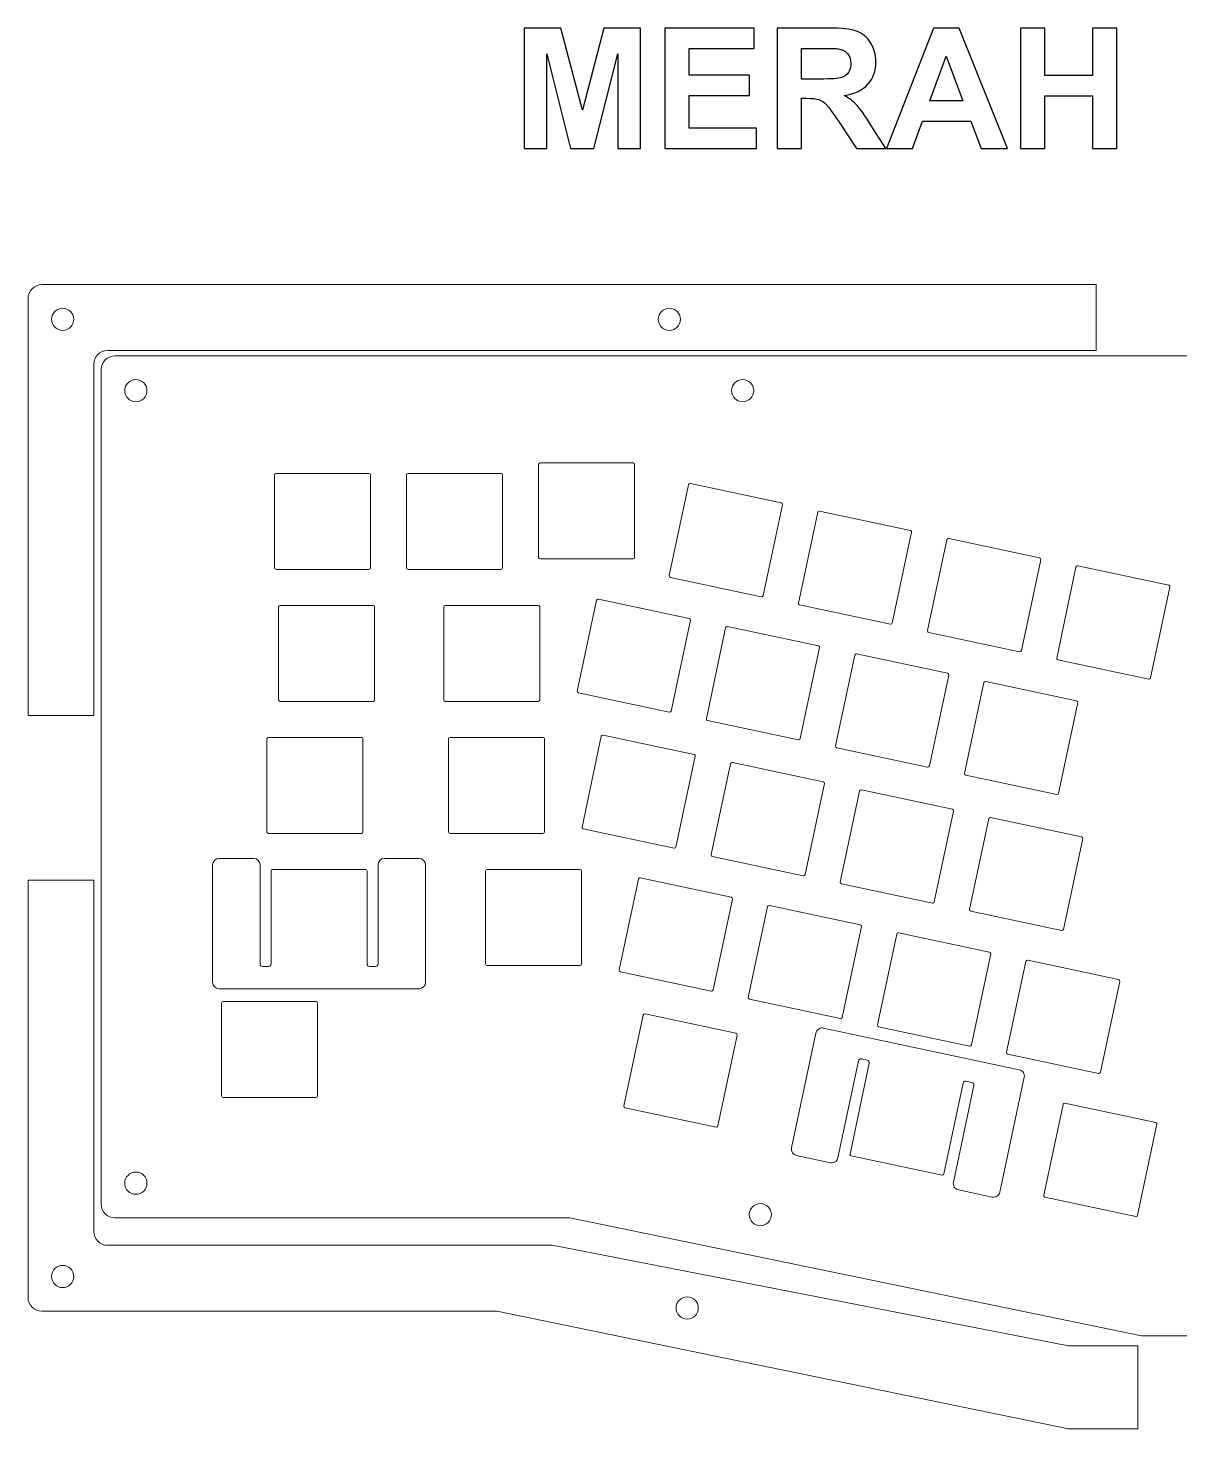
# Model space of a CAD drawing. Header units: centimetres. Extents: x -93 to 10, y -23 to 17.
# Drawn here: x -92.95 to -76.33, y -3.35 to 16.87 of the extents above; entities that cross this region are included whole.
import ezdxf

# ---------------------------------------------------------------- set-up
doc = ezdxf.new("R2010")
doc.units = ezdxf.units.CM
doc.header["$MEASUREMENT"] = 0
doc.layers.add('CASE_LAYER', color=7, linetype='Continuous')

msp = doc.modelspace()

# ---------------------------------------------------------------- linework, layer by layer
at = {"layer": 'CASE_LAYER', "color": 250}
for points, knots in [([(-85.78979, 15.12643), (-85.78979, 15.12643), (-85.78979, 16.86654), (-85.78979, 16.86654), (-85.78979, 16.86654), (-85.262, 16.86654), (-85.262, 16.86654), (-85.262, 16.86654), (-84.95011, 15.67973), (-84.95011, 15.67973), (-84.95011, 15.67973), (-84.64187, 16.86654), (-84.64187, 16.86654), (-84.64187, 16.86654), (-84.11287, 16.86654), (-84.11287, 16.86654), (-84.11287, 16.86654), (-84.11287, 15.12643), (-84.11287, 15.12643), (-84.11287, 15.12643), (-84.43853, 15.12643), (-84.43853, 15.12643), (-84.43853, 15.12643), (-84.43974, 16.49632), (-84.43974, 16.49632), (-84.43974, 16.49632), (-84.78282, 15.12643), (-84.78282, 15.12643), (-84.78282, 15.12643), (-85.12145, 15.12643), (-85.12145, 15.12643), (-85.12145, 15.12643), (-85.46291, 16.49632), (-85.46291, 16.49632), (-85.46291, 16.49632), (-85.46412, 15.12643), (-85.46412, 15.12643), (-85.46412, 15.12643), (-85.78979, 15.12643), (-85.78979, 15.12643)], [0, 0, 0, 0, 0.07692308, 0.07692308, 0.07692308, 0.15384615, 0.15384615, 0.15384615, 0.23076923, 0.23076923, 0.23076923, 0.30769231, 0.30769231, 0.30769231, 0.38461538, 0.38461538, 0.38461538, 0.46153846, 0.46153846, 0.46153846, 0.53846154, 0.53846154, 0.53846154, 0.61538462, 0.61538462, 0.61538462, 0.69230769, 0.69230769, 0.69230769, 0.76923077, 0.76923077, 0.76923077, 0.84615385, 0.84615385, 0.84615385, 0.92307692, 0.92307692, 0.92307692, 1, 1, 1, 1]), ([(-83.76047, 15.12643), (-83.76047, 15.12643), (-83.76047, 16.86654), (-83.76047, 16.86654), (-83.76047, 16.86654), (-82.4724, 16.86654), (-82.4724, 16.86654), (-82.4724, 16.86654), (-82.4724, 16.57247), (-82.4724, 16.57247), (-82.4724, 16.57247), (-83.40807, 16.57247), (-83.40807, 16.57247), (-83.40807, 16.57247), (-83.40807, 16.18605), (-83.40807, 16.18605), (-83.40807, 16.18605), (-82.53802, 16.18605), (-82.53802, 16.18605), (-82.53802, 16.18605), (-82.53802, 15.89198), (-82.53802, 15.89198), (-82.53802, 15.89198), (-83.40807, 15.89198), (-83.40807, 15.89198), (-83.40807, 15.89198), (-83.40807, 15.4205), (-83.40807, 15.4205), (-83.40807, 15.4205), (-82.43837, 15.4205), (-82.43837, 15.4205), (-82.43837, 15.4205), (-82.43837, 15.12643), (-82.43837, 15.12643), (-82.43837, 15.12643), (-83.76047, 15.12643), (-83.76047, 15.12643)], [0, 0, 0, 0, 0.08333333, 0.08333333, 0.08333333, 0.16666667, 0.16666667, 0.16666667, 0.25, 0.25, 0.25, 0.33333333, 0.33333333, 0.33333333, 0.41666667, 0.41666667, 0.41666667, 0.5, 0.5, 0.5, 0.58333333, 0.58333333, 0.58333333, 0.66666667, 0.66666667, 0.66666667, 0.75, 0.75, 0.75, 0.83333333, 0.83333333, 0.83333333, 0.91666667, 0.91666667, 0.91666667, 1, 1, 1, 1]), ([(-82.13945, 15.12643), (-82.13945, 15.12643), (-82.13945, 16.86654), (-82.13945, 16.86654), (-82.13945, 16.86654), (-81.39941, 16.86654), (-81.39941, 16.86654), (-81.21349, 16.86654), (-81.07821, 16.85074), (-80.99396, 16.81955), (-80.9093, 16.78836), (-80.84206, 16.73287), (-80.79143, 16.65308), (-80.7408, 16.57288), (-80.71528, 16.48174), (-80.71528, 16.37885), (-80.71528, 16.24802), (-80.75335, 16.14028), (-80.82991, 16.05522), (-80.90646, 15.97016), (-81.02069, 15.91669), (-81.17299, 15.89441), (-81.09724, 15.85026), (-81.03487, 15.80165), (-80.98585, 15.74859), (-80.93644, 15.69553), (-80.87001, 15.60115), (-80.78657, 15.46586), (-80.78657, 15.46586), (-80.57432, 15.12643), (-80.57432, 15.12643), (-80.57432, 15.12643), (-80.99436, 15.12643), (-80.99436, 15.12643), (-80.99436, 15.12643), (-81.2463, 15.50637), (-81.2463, 15.50637), (-81.33663, 15.64125), (-81.3986, 15.72631), (-81.43222, 15.76155), (-81.46544, 15.79639), (-81.50068, 15.82069), (-81.53794, 15.83365), (-81.57561, 15.84661), (-81.63475, 15.8531), (-81.71576, 15.8531), (-81.71576, 15.8531), (-81.78705, 15.8531), (-81.78705, 15.8531), (-81.78705, 15.8531), (-81.78705, 15.12643), (-81.78705, 15.12643), (-81.78705, 15.12643), (-82.13945, 15.12643), (-82.13945, 15.12643)], [0, 0, 0, 0, 0.05555556, 0.05555556, 0.05555556, 0.11111111, 0.11111111, 0.11111111, 0.16666667, 0.16666667, 0.16666667, 0.22222222, 0.22222222, 0.22222222, 0.27777778, 0.27777778, 0.27777778, 0.33333333, 0.33333333, 0.33333333, 0.38888889, 0.38888889, 0.38888889, 0.44444444, 0.44444444, 0.44444444, 0.5, 0.5, 0.5, 0.55555556, 0.55555556, 0.55555556, 0.61111111, 0.61111111, 0.61111111, 0.66666667, 0.66666667, 0.66666667, 0.72222222, 0.72222222, 0.72222222, 0.77777778, 0.77777778, 0.77777778, 0.83333333, 0.83333333, 0.83333333, 0.88888889, 0.88888889, 0.88888889, 0.94444444, 0.94444444, 0.94444444, 1, 1, 1, 1]), ([(-78.81679, 15.12643), (-78.81679, 15.12643), (-79.19633, 15.12643), (-79.19633, 15.12643), (-79.19633, 15.12643), (-79.3466, 15.52257), (-79.3466, 15.52257), (-79.3466, 15.52257), (-80.04451, 15.52257), (-80.04451, 15.52257), (-80.04451, 15.52257), (-80.18911, 15.12643), (-80.18911, 15.12643), (-80.18911, 15.12643), (-80.56176, 15.12643), (-80.56176, 15.12643), (-80.56176, 15.12643), (-79.88613, 16.86654), (-79.88613, 16.86654), (-79.88613, 16.86654), (-79.51389, 16.86654), (-79.51389, 16.86654), (-79.51389, 16.86654), (-78.81679, 15.12643), (-78.81679, 15.12643)], [0, 0, 0, 0, 0.125, 0.125, 0.125, 0.25, 0.25, 0.25, 0.375, 0.375, 0.375, 0.5, 0.5, 0.5, 0.625, 0.625, 0.625, 0.75, 0.75, 0.75, 0.875, 0.875, 0.875, 1, 1, 1, 1]), ([(-78.62925, 15.12643), (-78.62925, 15.12643), (-78.62925, 16.86654), (-78.62925, 16.86654), (-78.62925, 16.86654), (-78.27685, 16.86654), (-78.27685, 16.86654), (-78.27685, 16.86654), (-78.27685, 16.18119), (-78.27685, 16.18119), (-78.27685, 16.18119), (-77.5915, 16.18119), (-77.5915, 16.18119), (-77.5915, 16.18119), (-77.5915, 16.86654), (-77.5915, 16.86654), (-77.5915, 16.86654), (-77.2391, 16.86654), (-77.2391, 16.86654), (-77.2391, 16.86654), (-77.2391, 15.12643), (-77.2391, 15.12643), (-77.2391, 15.12643), (-77.5915, 15.12643), (-77.5915, 15.12643), (-77.5915, 15.12643), (-77.5915, 15.88712), (-77.5915, 15.88712), (-77.5915, 15.88712), (-78.27685, 15.88712), (-78.27685, 15.88712), (-78.27685, 15.88712), (-78.27685, 15.12643), (-78.27685, 15.12643), (-78.27685, 15.12643), (-78.62925, 15.12643), (-78.62925, 15.12643)], [0, 0, 0, 0, 0.08333333, 0.08333333, 0.08333333, 0.16666667, 0.16666667, 0.16666667, 0.25, 0.25, 0.25, 0.33333333, 0.33333333, 0.33333333, 0.41666667, 0.41666667, 0.41666667, 0.5, 0.5, 0.5, 0.58333333, 0.58333333, 0.58333333, 0.66666667, 0.66666667, 0.66666667, 0.75, 0.75, 0.75, 0.83333333, 0.83333333, 0.83333333, 0.91666667, 0.91666667, 0.91666667, 1, 1, 1, 1]), ([(-81.78705, 16.13015), (-81.78705, 16.13015), (-81.52701, 16.13015), (-81.52701, 16.13015), (-81.3585, 16.13015), (-81.25359, 16.13744), (-81.21147, 16.15162), (-81.16975, 16.1658), (-81.13653, 16.19051), (-81.11304, 16.22534), (-81.08914, 16.26017), (-81.0774, 16.30392), (-81.0774, 16.35617), (-81.0774, 16.4149), (-81.09319, 16.46189), (-81.12438, 16.49835), (-81.15557, 16.5344), (-81.19972, 16.55708), (-81.25643, 16.56639), (-81.28519, 16.57045), (-81.37066, 16.57247), (-81.51283, 16.57247), (-81.51283, 16.57247), (-81.78705, 16.57247), (-81.78705, 16.57247), (-81.78705, 16.57247), (-81.78705, 16.13015), (-81.78705, 16.13015)], [0, 0, 0, 0, 0.11111111, 0.11111111, 0.11111111, 0.22222222, 0.22222222, 0.22222222, 0.33333333, 0.33333333, 0.33333333, 0.44444444, 0.44444444, 0.44444444, 0.55555556, 0.55555556, 0.55555556, 0.66666667, 0.66666667, 0.66666667, 0.77777778, 0.77777778, 0.77777778, 0.88888889, 0.88888889, 0.88888889, 1, 1, 1, 1]), ([(-79.46083, 15.81664), (-79.46083, 15.81664), (-79.70264, 16.46068), (-79.70264, 16.46068), (-79.70264, 16.46068), (-79.93757, 15.81664), (-79.93757, 15.81664), (-79.93757, 15.81664), (-79.46083, 15.81664), (-79.46083, 15.81664)], [0, 0, 0, 0, 0.33333333, 0.33333333, 0.33333333, 0.66666667, 0.66666667, 0.66666667, 1, 1, 1, 1])]:
    msp.add_open_spline(points, degree=3, knots=knots, dxfattribs=at)
at = {"layer": 'CASE_LAYER', "lineweight": 9}
for points, knots in [([(-77.53841, 12.21403), (-77.53841, 12.21403), (-91.79844, 12.21403), (-91.79844, 12.21403), (-91.9089, 12.21403), (-91.99839, 12.12449), (-91.99839, 12.01403), (-91.99839, 12.01403), (-91.99839, 6.94624), (-91.99839, 6.94624), (-91.99839, 6.94624), (-92.94814, 6.94624), (-92.94814, 6.94624), (-92.94814, 6.94624), (-92.94814, 12.96403), (-92.94814, 12.96403), (-92.94814, 13.07449), (-92.8586, 13.16403), (-92.74814, 13.16403), (-92.74814, 13.16403), (-77.53841, 13.16403), (-77.53841, 13.16403), (-77.53841, 13.16403), (-77.53841, 12.21403), (-77.53841, 12.21403)], [0, 0, 0, 0, 0.125, 0.125, 0.125, 0.25, 0.25, 0.25, 0.375, 0.375, 0.375, 0.5, 0.5, 0.5, 0.625, 0.625, 0.625, 0.75, 0.75, 0.75, 0.875, 0.875, 0.875, 1, 1, 1, 1]), ([(-92.44814, 12.50403), (-92.44814, 12.50403), (-92.44814, 12.50403), (-92.44814, 12.50403), (-92.53614, 12.50403), (-92.60814, 12.57603), (-92.60814, 12.66403), (-92.60814, 12.66403), (-92.60814, 12.66403), (-92.60814, 12.66403), (-92.60814, 12.75203), (-92.53614, 12.82403), (-92.44814, 12.82403), (-92.44814, 12.82403), (-92.44814, 12.82403), (-92.44814, 12.82403), (-92.36014, 12.82403), (-92.28814, 12.75203), (-92.28814, 12.66403), (-92.28814, 12.66403), (-92.28814, 12.66403), (-92.28814, 12.66403), (-92.28814, 12.57603), (-92.36014, 12.50403), (-92.44814, 12.50403)], [0, 0, 0, 0, 0.125, 0.125, 0.125, 0.25, 0.25, 0.25, 0.375, 0.375, 0.375, 0.5, 0.5, 0.5, 0.625, 0.625, 0.625, 0.75, 0.75, 0.75, 0.875, 0.875, 0.875, 1, 1, 1, 1]), ([(-83.69464, 12.50403), (-83.69464, 12.50403), (-83.69464, 12.50403), (-83.69464, 12.50403), (-83.78264, 12.50403), (-83.85464, 12.57603), (-83.85464, 12.66403), (-83.85464, 12.66403), (-83.85464, 12.66403), (-83.85464, 12.66403), (-83.85464, 12.75203), (-83.78264, 12.82403), (-83.69464, 12.82403), (-83.69464, 12.82403), (-83.69464, 12.82403), (-83.69464, 12.82403), (-83.60664, 12.82403), (-83.53464, 12.75203), (-83.53464, 12.66403), (-83.53464, 12.66403), (-83.53464, 12.66403), (-83.53464, 12.66403), (-83.53464, 12.57603), (-83.60664, 12.50403), (-83.69464, 12.50403)], [0, 0, 0, 0, 0.125, 0.125, 0.125, 0.25, 0.25, 0.25, 0.375, 0.375, 0.375, 0.5, 0.5, 0.5, 0.625, 0.625, 0.625, 0.75, 0.75, 0.75, 0.875, 0.875, 0.875, 1, 1, 1, 1]), ([(-56.18382, -0.30028), (-56.18382, -0.30028), (-66.63666, -0.30028), (-66.63666, -0.30028), (-66.63666, -0.30028), (-74.88282, -2.00048), (-74.88282, -2.00048), (-74.88282, -2.00048), (-76.88282, -2.00048), (-76.88282, -2.00048), (-76.88282, -2.00048), (-85.12899, -0.30028), (-85.12899, -0.30028), (-85.12899, -0.30028), (-91.69256, -0.30028), (-91.69256, -0.30028), (-91.80302, -0.30028), (-91.89256, -0.21074), (-91.89256, -0.10028), (-91.89256, -0.10028), (-91.89256, 11.93547), (-91.89256, 11.93547), (-91.89256, 12.04593), (-91.80302, 12.13547), (-91.69256, 12.13547), (-91.69256, 12.13547), (-56.18382, 12.13547), (-56.18382, 12.13547), (-56.07336, 12.13547), (-55.98382, 12.04593), (-55.98382, 11.93547), (-55.98382, 11.93547), (-55.98382, -0.10028), (-55.98382, -0.10028), (-55.98382, -0.21074), (-56.07336, -0.30028), (-56.18382, -0.30028)], [0, 0, 0, 0, 0.08333333, 0.08333333, 0.08333333, 0.16666667, 0.16666667, 0.16666667, 0.25, 0.25, 0.25, 0.33333333, 0.33333333, 0.33333333, 0.41666667, 0.41666667, 0.41666667, 0.5, 0.5, 0.5, 0.58333333, 0.58333333, 0.58333333, 0.66666667, 0.66666667, 0.66666667, 0.75, 0.75, 0.75, 0.83333333, 0.83333333, 0.83333333, 0.91666667, 0.91666667, 0.91666667, 1, 1, 1, 1]), ([(-91.39256, 11.47547), (-91.39256, 11.47547), (-91.39256, 11.47547), (-91.39256, 11.47547), (-91.48056, 11.47547), (-91.55256, 11.54747), (-91.55256, 11.63547), (-91.55256, 11.63547), (-91.55256, 11.63547), (-91.55256, 11.63547), (-91.55256, 11.72347), (-91.48056, 11.79547), (-91.39256, 11.79547), (-91.39256, 11.79547), (-91.39256, 11.79547), (-91.39256, 11.79547), (-91.30456, 11.79547), (-91.23256, 11.72347), (-91.23256, 11.63547), (-91.23256, 11.63547), (-91.23256, 11.63547), (-91.23256, 11.63547), (-91.23256, 11.54747), (-91.30456, 11.47547), (-91.39256, 11.47547)], [0, 0, 0, 0, 0.125, 0.125, 0.125, 0.25, 0.25, 0.25, 0.375, 0.375, 0.375, 0.5, 0.5, 0.5, 0.625, 0.625, 0.625, 0.75, 0.75, 0.75, 0.875, 0.875, 0.875, 1, 1, 1, 1]), ([(-82.63906, 11.47547), (-82.63906, 11.47547), (-82.63906, 11.47547), (-82.63906, 11.47547), (-82.72706, 11.47547), (-82.79906, 11.54747), (-82.79906, 11.63547), (-82.79906, 11.63547), (-82.79906, 11.63547), (-82.79906, 11.63547), (-82.79906, 11.72347), (-82.72706, 11.79547), (-82.63906, 11.79547), (-82.63906, 11.79547), (-82.63906, 11.79547), (-82.63906, 11.79547), (-82.55106, 11.79547), (-82.47906, 11.72347), (-82.47906, 11.63547), (-82.47906, 11.63547), (-82.47906, 11.63547), (-82.47906, 11.63547), (-82.47906, 11.54747), (-82.55106, 11.47547), (-82.63906, 11.47547)], [0, 0, 0, 0, 0.125, 0.125, 0.125, 0.25, 0.25, 0.25, 0.375, 0.375, 0.375, 0.5, 0.5, 0.5, 0.625, 0.625, 0.625, 0.75, 0.75, 0.75, 0.875, 0.875, 0.875, 1, 1, 1, 1]), ([(-85.5598, 9.206), (-85.5722, 9.206), (-85.58232, 9.21611), (-85.58232, 9.22851), (-85.58232, 9.22851), (-85.58232, 10.56851), (-85.58232, 10.56851), (-85.58232, 10.58092), (-85.5722, 10.59101), (-85.5598, 10.59101), (-85.5598, 10.59101), (-84.21981, 10.59101), (-84.21981, 10.59101), (-84.20741, 10.59101), (-84.1973, 10.58092), (-84.1973, 10.56851), (-84.1973, 10.56851), (-84.1973, 9.22851), (-84.1973, 9.22851), (-84.1973, 9.21611), (-84.20741, 9.206), (-84.21981, 9.206), (-84.21981, 9.206), (-85.5598, 9.206), (-85.5598, 9.206)], [0, 0, 0, 0, 0.125, 0.125, 0.125, 0.25, 0.25, 0.25, 0.375, 0.375, 0.375, 0.5, 0.5, 0.5, 0.625, 0.625, 0.625, 0.75, 0.75, 0.75, 0.875, 0.875, 0.875, 1, 1, 1, 1]), ([(-89.3698, 9.05596), (-89.3822, 9.05596), (-89.39232, 9.06607), (-89.39232, 9.07848), (-89.39232, 9.07848), (-89.39232, 10.41846), (-89.39232, 10.41846), (-89.39232, 10.43087), (-89.3822, 10.44098), (-89.3698, 10.44098), (-89.3698, 10.44098), (-88.02981, 10.44098), (-88.02981, 10.44098), (-88.01741, 10.44098), (-88.0073, 10.43087), (-88.0073, 10.41846), (-88.0073, 10.41846), (-88.0073, 9.07848), (-88.0073, 9.07848), (-88.0073, 9.06607), (-88.01741, 9.05596), (-88.02981, 9.05596), (-88.02981, 9.05596), (-89.3698, 9.05596), (-89.3698, 9.05596)], [0, 0, 0, 0, 0.125, 0.125, 0.125, 0.25, 0.25, 0.25, 0.375, 0.375, 0.375, 0.5, 0.5, 0.5, 0.625, 0.625, 0.625, 0.75, 0.75, 0.75, 0.875, 0.875, 0.875, 1, 1, 1, 1]), ([(-87.4648, 9.05596), (-87.4772, 9.05596), (-87.48732, 9.06607), (-87.48732, 9.07848), (-87.48732, 9.07848), (-87.48732, 10.41846), (-87.48732, 10.41846), (-87.48732, 10.43087), (-87.4772, 10.44098), (-87.4648, 10.44098), (-87.4648, 10.44098), (-86.12481, 10.44098), (-86.12481, 10.44098), (-86.11241, 10.44098), (-86.1023, 10.43087), (-86.1023, 10.41846), (-86.1023, 10.41846), (-86.1023, 9.07848), (-86.1023, 9.07848), (-86.1023, 9.06607), (-86.11241, 9.05596), (-86.12481, 9.05596), (-86.12481, 9.05596), (-87.4648, 9.05596), (-87.4648, 9.05596)], [0, 0, 0, 0, 0.125, 0.125, 0.125, 0.25, 0.25, 0.25, 0.375, 0.375, 0.375, 0.5, 0.5, 0.5, 0.625, 0.625, 0.625, 0.75, 0.75, 0.75, 0.875, 0.875, 0.875, 1, 1, 1, 1]), ([(-82.36472, 8.65926), (-82.36628, 8.65926), (-82.36787, 8.65943), (-82.36942, 8.65976), (-82.36942, 8.65976), (-83.68014, 8.93835), (-83.68014, 8.93835), (-83.69228, 8.94093), (-83.70005, 8.9529), (-83.69747, 8.96503), (-83.69747, 8.96503), (-83.41888, 10.27575), (-83.41888, 10.27575), (-83.41669, 10.28609), (-83.40744, 10.29358), (-83.3969, 10.29358), (-83.39533, 10.29358), (-83.39375, 10.29341), (-83.3922, 10.29308), (-83.3922, 10.29308), (-82.08148, 10.01449), (-82.08148, 10.01449), (-82.06933, 10.01191), (-82.06157, 9.99994), (-82.06415, 9.98781), (-82.06415, 9.98781), (-82.34275, 8.67709), (-82.34275, 8.67709), (-82.34494, 8.66675), (-82.35419, 8.65926), (-82.36472, 8.65926)], [0, 0, 0, 0, 0.1, 0.1, 0.1, 0.2, 0.2, 0.2, 0.3, 0.3, 0.3, 0.4, 0.4, 0.4, 0.5, 0.5, 0.5, 0.6, 0.6, 0.6, 0.7, 0.7, 0.7, 0.8, 0.8, 0.8, 0.9, 0.9, 0.9, 1, 1, 1, 1]), ([(-80.50135, 8.26318), (-80.50292, 8.26318), (-80.5045, 8.26335), (-80.50605, 8.26368), (-80.50605, 8.26368), (-81.81677, 8.54228), (-81.81677, 8.54228), (-81.82892, 8.54487), (-81.83669, 8.55684), (-81.8341, 8.56896), (-81.8341, 8.56896), (-81.5555, 9.87969), (-81.5555, 9.87969), (-81.55331, 9.89002), (-81.54406, 9.89751), (-81.53352, 9.89751), (-81.53195, 9.89751), (-81.53038, 9.89734), (-81.52883, 9.89701), (-81.52883, 9.89701), (-80.21811, 9.61841), (-80.21811, 9.61841), (-80.20597, 9.61583), (-80.19818, 9.60385), (-80.20077, 9.59173), (-80.20077, 9.59173), (-80.47937, 8.28102), (-80.47937, 8.28102), (-80.48156, 8.27067), (-80.49081, 8.26318), (-80.50135, 8.26318)], [0, 0, 0, 0, 0.1, 0.1, 0.1, 0.2, 0.2, 0.2, 0.3, 0.3, 0.3, 0.4, 0.4, 0.4, 0.5, 0.5, 0.5, 0.6, 0.6, 0.6, 0.7, 0.7, 0.7, 0.8, 0.8, 0.8, 0.9, 0.9, 0.9, 1, 1, 1, 1]), ([(-78.63798, 7.86711), (-78.63955, 7.86711), (-78.64114, 7.86728), (-78.64269, 7.86761), (-78.64269, 7.86761), (-79.95339, 8.14622), (-79.95339, 8.14622), (-79.95928, 8.14746), (-79.96433, 8.15094), (-79.9676, 8.15597), (-79.97088, 8.16101), (-79.97199, 8.16703), (-79.97074, 8.17288), (-79.97074, 8.17288), (-79.69213, 9.4836), (-79.69213, 9.4836), (-79.68994, 9.49396), (-79.68069, 9.50145), (-79.67015, 9.50145), (-79.66859, 9.50145), (-79.667, 9.50128), (-79.66545, 9.50095), (-79.66545, 9.50095), (-78.35475, 9.22234), (-78.35475, 9.22234), (-78.3426, 9.21976), (-78.33482, 9.20779), (-78.3374, 9.19566), (-78.3374, 9.19566), (-78.61601, 7.88494), (-78.61601, 7.88494), (-78.61819, 7.87461), (-78.62744, 7.86711), (-78.63798, 7.86711)], [0, 0, 0, 0, 0.09090909, 0.09090909, 0.09090909, 0.18181818, 0.18181818, 0.18181818, 0.27272727, 0.27272727, 0.27272727, 0.36363636, 0.36363636, 0.36363636, 0.45454545, 0.45454545, 0.45454545, 0.54545455, 0.54545455, 0.54545455, 0.63636364, 0.63636364, 0.63636364, 0.72727273, 0.72727273, 0.72727273, 0.81818182, 0.81818182, 0.81818182, 0.90909091, 0.90909091, 0.90909091, 1, 1, 1, 1]), ([(-76.77462, 7.47103), (-76.77619, 7.47103), (-76.77777, 7.4712), (-76.77932, 7.47153), (-76.77932, 7.47153), (-78.09003, 7.75013), (-78.09003, 7.75013), (-78.10217, 7.75272), (-78.10996, 7.76469), (-78.10737, 7.77682), (-78.10737, 7.77682), (-77.82877, 9.08754), (-77.82877, 9.08754), (-77.82658, 9.09787), (-77.81733, 9.10537), (-77.80679, 9.10537), (-77.80522, 9.10537), (-77.80363, 9.10519), (-77.80208, 9.10487), (-77.80208, 9.10487), (-76.49136, 8.82626), (-76.49136, 8.82626), (-76.48547, 8.82502), (-76.48044, 8.82156), (-76.47717, 8.81651), (-76.4739, 8.81148), (-76.47278, 8.80547), (-76.47403, 8.7996), (-76.47403, 8.7996), (-76.75264, 7.48888), (-76.75264, 7.48888), (-76.75483, 7.47854), (-76.76408, 7.47103), (-76.77462, 7.47103)], [0, 0, 0, 0, 0.09090909, 0.09090909, 0.09090909, 0.18181818, 0.18181818, 0.18181818, 0.27272727, 0.27272727, 0.27272727, 0.36363636, 0.36363636, 0.36363636, 0.45454545, 0.45454545, 0.45454545, 0.54545455, 0.54545455, 0.54545455, 0.63636364, 0.63636364, 0.63636364, 0.72727273, 0.72727273, 0.72727273, 0.81818182, 0.81818182, 0.81818182, 0.90909091, 0.90909091, 0.90909091, 1, 1, 1, 1]), ([(-89.30981, 7.15096), (-89.32221, 7.15096), (-89.33232, 7.16107), (-89.33232, 7.17348), (-89.33232, 7.17348), (-89.33232, 8.51346), (-89.33232, 8.51346), (-89.33232, 8.52587), (-89.32221, 8.53598), (-89.30981, 8.53598), (-89.30981, 8.53598), (-87.96982, 8.53598), (-87.96982, 8.53598), (-87.95742, 8.53598), (-87.9473, 8.52587), (-87.9473, 8.51346), (-87.9473, 8.51346), (-87.9473, 7.17348), (-87.9473, 7.17348), (-87.9473, 7.16107), (-87.95742, 7.15096), (-87.96982, 7.15096), (-87.96982, 7.15096), (-89.30981, 7.15096), (-89.30981, 7.15096)], [0, 0, 0, 0, 0.125, 0.125, 0.125, 0.25, 0.25, 0.25, 0.375, 0.375, 0.375, 0.5, 0.5, 0.5, 0.625, 0.625, 0.625, 0.75, 0.75, 0.75, 0.875, 0.875, 0.875, 1, 1, 1, 1]), ([(-86.92881, 7.15096), (-86.94122, 7.15096), (-86.95131, 7.16107), (-86.95131, 7.17348), (-86.95131, 7.17348), (-86.95131, 8.51346), (-86.95131, 8.51346), (-86.95131, 8.52587), (-86.94122, 8.53598), (-86.92881, 8.53598), (-86.92881, 8.53598), (-85.58881, 8.53598), (-85.58881, 8.53598), (-85.57641, 8.53598), (-85.5663, 8.52587), (-85.5663, 8.51346), (-85.5663, 8.51346), (-85.5663, 7.17348), (-85.5663, 7.17348), (-85.5663, 7.16107), (-85.57641, 7.15096), (-85.58881, 7.15096), (-85.58881, 7.15096), (-86.92881, 7.15096), (-86.92881, 7.15096)], [0, 0, 0, 0, 0.125, 0.125, 0.125, 0.25, 0.25, 0.25, 0.375, 0.375, 0.375, 0.5, 0.5, 0.5, 0.625, 0.625, 0.625, 0.75, 0.75, 0.75, 0.875, 0.875, 0.875, 1, 1, 1, 1]), ([(-83.69249, 6.99392), (-83.69406, 6.99392), (-83.69564, 6.99409), (-83.69719, 6.99442), (-83.69719, 6.99442), (-85.0079, 7.27302), (-85.0079, 7.27302), (-85.02004, 7.27561), (-85.02783, 7.28758), (-85.02524, 7.29971), (-85.02524, 7.29971), (-84.74664, 8.61041), (-84.74664, 8.61041), (-84.74445, 8.62076), (-84.7352, 8.62825), (-84.72466, 8.62825), (-84.72309, 8.62825), (-84.72151, 8.62808), (-84.71996, 8.62775), (-84.71996, 8.62775), (-83.40925, 8.34915), (-83.40925, 8.34915), (-83.39711, 8.34657), (-83.38932, 8.33459), (-83.39191, 8.32247), (-83.39191, 8.32247), (-83.67051, 7.01176), (-83.67051, 7.01176), (-83.6727, 7.00141), (-83.68195, 6.99392), (-83.69249, 6.99392)], [0, 0, 0, 0, 0.1, 0.1, 0.1, 0.2, 0.2, 0.2, 0.3, 0.3, 0.3, 0.4, 0.4, 0.4, 0.5, 0.5, 0.5, 0.6, 0.6, 0.6, 0.7, 0.7, 0.7, 0.8, 0.8, 0.8, 0.9, 0.9, 0.9, 1, 1, 1, 1]), ([(-81.82911, 6.59785), (-81.83068, 6.59785), (-81.83226, 6.59803), (-81.83381, 6.59835), (-81.83381, 6.59835), (-83.14453, 6.87694), (-83.14453, 6.87694), (-83.15668, 6.87952), (-83.16446, 6.8915), (-83.16188, 6.90362), (-83.16188, 6.90362), (-82.88327, 8.21434), (-82.88327, 8.21434), (-82.88109, 8.22468), (-82.87183, 8.23217), (-82.86129, 8.23217), (-82.85973, 8.23217), (-82.85814, 8.232), (-82.85659, 8.23167), (-82.85659, 8.23167), (-81.54587, 7.95308), (-81.54587, 7.95308), (-81.53998, 7.95184), (-81.53495, 7.94836), (-81.53168, 7.94333), (-81.5284, 7.93829), (-81.52728, 7.93228), (-81.52854, 7.9264), (-81.52854, 7.9264), (-81.80715, 6.61568), (-81.80715, 6.61568), (-81.80933, 6.60535), (-81.81858, 6.59785), (-81.82911, 6.59785)], [0, 0, 0, 0, 0.09090909, 0.09090909, 0.09090909, 0.18181818, 0.18181818, 0.18181818, 0.27272727, 0.27272727, 0.27272727, 0.36363636, 0.36363636, 0.36363636, 0.45454545, 0.45454545, 0.45454545, 0.54545455, 0.54545455, 0.54545455, 0.63636364, 0.63636364, 0.63636364, 0.72727273, 0.72727273, 0.72727273, 0.81818182, 0.81818182, 0.81818182, 0.90909091, 0.90909091, 0.90909091, 1, 1, 1, 1]), ([(-79.96574, 6.20177), (-79.96731, 6.20177), (-79.96889, 6.20194), (-79.97044, 6.20227), (-79.97044, 6.20227), (-81.28117, 6.48087), (-81.28117, 6.48087), (-81.29331, 6.48346), (-81.30108, 6.49543), (-81.29849, 6.50756), (-81.29849, 6.50756), (-81.01989, 7.81828), (-81.01989, 7.81828), (-81.0177, 7.82861), (-81.00847, 7.83611), (-80.99793, 7.83611), (-80.99636, 7.83611), (-80.99477, 7.83593), (-80.99322, 7.83561), (-80.99322, 7.83561), (-79.6825, 7.557), (-79.6825, 7.557), (-79.67036, 7.55442), (-79.66259, 7.54245), (-79.66517, 7.53032), (-79.66517, 7.53032), (-79.94376, 6.21962), (-79.94376, 6.21962), (-79.94595, 6.20926), (-79.9552, 6.20177), (-79.96574, 6.20177)], [0, 0, 0, 0, 0.1, 0.1, 0.1, 0.2, 0.2, 0.2, 0.3, 0.3, 0.3, 0.4, 0.4, 0.4, 0.5, 0.5, 0.5, 0.6, 0.6, 0.6, 0.7, 0.7, 0.7, 0.8, 0.8, 0.8, 0.9, 0.9, 0.9, 1, 1, 1, 1]), ([(-78.10238, 5.8057), (-78.10394, 5.8057), (-78.10553, 5.80588), (-78.10708, 5.8062), (-78.10708, 5.8062), (-79.4178, 6.08481), (-79.4178, 6.08481), (-79.42994, 6.08739), (-79.43771, 6.09935), (-79.43513, 6.11147), (-79.43513, 6.11147), (-79.15652, 7.4222), (-79.15652, 7.4222), (-79.15434, 7.43255), (-79.14509, 7.44004), (-79.13454, 7.44004), (-79.13298, 7.44004), (-79.13141, 7.43987), (-79.12986, 7.43954), (-79.12986, 7.43954), (-77.81914, 7.16094), (-77.81914, 7.16094), (-77.80699, 7.15835), (-77.79921, 7.14638), (-77.80179, 7.13425), (-77.80179, 7.13425), (-78.0804, 5.82353), (-78.0804, 5.82353), (-78.08258, 5.8132), (-78.09183, 5.8057), (-78.10238, 5.8057)], [0, 0, 0, 0, 0.1, 0.1, 0.1, 0.2, 0.2, 0.2, 0.3, 0.3, 0.3, 0.4, 0.4, 0.4, 0.5, 0.5, 0.5, 0.6, 0.6, 0.6, 0.7, 0.7, 0.7, 0.8, 0.8, 0.8, 0.9, 0.9, 0.9, 1, 1, 1, 1]), ([(-89.47818, 5.24596), (-89.49059, 5.24596), (-89.5007, 5.25607), (-89.5007, 5.26848), (-89.5007, 5.26848), (-89.5007, 6.60846), (-89.5007, 6.60846), (-89.5007, 6.62087), (-89.49059, 6.63098), (-89.47818, 6.63098), (-89.47818, 6.63098), (-88.13818, 6.63098), (-88.13818, 6.63098), (-88.12578, 6.63098), (-88.11568, 6.62087), (-88.11568, 6.60846), (-88.11568, 6.60846), (-88.11568, 5.26848), (-88.11568, 5.26848), (-88.11568, 5.25607), (-88.12578, 5.24596), (-88.13818, 5.24596), (-88.13818, 5.24596), (-89.47818, 5.24596), (-89.47818, 5.24596)], [0, 0, 0, 0, 0.125, 0.125, 0.125, 0.25, 0.25, 0.25, 0.375, 0.375, 0.375, 0.5, 0.5, 0.5, 0.625, 0.625, 0.625, 0.75, 0.75, 0.75, 0.875, 0.875, 0.875, 1, 1, 1, 1]), ([(-86.85881, 5.24596), (-86.87121, 5.24596), (-86.88132, 5.25607), (-86.88132, 5.26848), (-86.88132, 5.26848), (-86.88132, 6.60846), (-86.88132, 6.60846), (-86.88132, 6.62087), (-86.87121, 6.63098), (-86.85881, 6.63098), (-86.85881, 6.63098), (-85.51881, 6.63098), (-85.51881, 6.63098), (-85.5064, 6.63098), (-85.49631, 6.62087), (-85.49631, 6.60846), (-85.49631, 6.60846), (-85.49631, 5.26848), (-85.49631, 5.26848), (-85.49631, 5.25607), (-85.5064, 5.24596), (-85.51881, 5.24596), (-85.51881, 5.24596), (-86.85881, 5.24596), (-86.85881, 5.24596)], [0, 0, 0, 0, 0.125, 0.125, 0.125, 0.25, 0.25, 0.25, 0.375, 0.375, 0.375, 0.5, 0.5, 0.5, 0.625, 0.625, 0.625, 0.75, 0.75, 0.75, 0.875, 0.875, 0.875, 1, 1, 1, 1]), ([(-83.62273, 5.03152), (-83.6243, 5.03152), (-83.62586, 5.0317), (-83.62741, 5.03202), (-83.62741, 5.03202), (-84.93813, 5.31063), (-84.93813, 5.31063), (-84.95028, 5.31321), (-84.95806, 5.32518), (-84.95548, 5.33731), (-84.95548, 5.33731), (-84.67688, 6.64803), (-84.67688, 6.64803), (-84.67469, 6.65837), (-84.66544, 6.66586), (-84.6549, 6.66586), (-84.65333, 6.66586), (-84.65174, 6.66569), (-84.65019, 6.66536), (-84.65019, 6.66536), (-83.33947, 6.38675), (-83.33947, 6.38675), (-83.3336, 6.38551), (-83.32855, 6.38203), (-83.32528, 6.37701), (-83.32201, 6.37196), (-83.32089, 6.36595), (-83.32214, 6.36009), (-83.32214, 6.36009), (-83.60075, 5.04937), (-83.60075, 5.04937), (-83.60294, 5.03902), (-83.61219, 5.03152), (-83.62273, 5.03152)], [0, 0, 0, 0, 0.09090909, 0.09090909, 0.09090909, 0.18181818, 0.18181818, 0.18181818, 0.27272727, 0.27272727, 0.27272727, 0.36363636, 0.36363636, 0.36363636, 0.45454545, 0.45454545, 0.45454545, 0.54545455, 0.54545455, 0.54545455, 0.63636364, 0.63636364, 0.63636364, 0.72727273, 0.72727273, 0.72727273, 0.81818182, 0.81818182, 0.81818182, 0.90909091, 0.90909091, 0.90909091, 1, 1, 1, 1]), ([(-81.75934, 4.63546), (-81.76091, 4.63546), (-81.7625, 4.63563), (-81.76405, 4.63596), (-81.76405, 4.63596), (-83.07477, 4.91456), (-83.07477, 4.91456), (-83.08066, 4.9158), (-83.08569, 4.91926), (-83.08896, 4.92431), (-83.09223, 4.92936), (-83.09335, 4.93535), (-83.0921, 4.94123), (-83.0921, 4.94123), (-82.81351, 6.25195), (-82.81351, 6.25195), (-82.81132, 6.2623), (-82.80207, 6.26979), (-82.79153, 6.26979), (-82.78996, 6.26979), (-82.78838, 6.26962), (-82.78683, 6.26929), (-82.78683, 6.26929), (-81.47611, 5.99069), (-81.47611, 5.99069), (-81.46396, 5.98811), (-81.45619, 5.97613), (-81.45878, 5.96401), (-81.45878, 5.96401), (-81.73738, 4.65329), (-81.73738, 4.65329), (-81.73957, 4.64295), (-81.74882, 4.63546), (-81.75934, 4.63546)], [0, 0, 0, 0, 0.09090909, 0.09090909, 0.09090909, 0.18181818, 0.18181818, 0.18181818, 0.27272727, 0.27272727, 0.27272727, 0.36363636, 0.36363636, 0.36363636, 0.45454545, 0.45454545, 0.45454545, 0.54545455, 0.54545455, 0.54545455, 0.63636364, 0.63636364, 0.63636364, 0.72727273, 0.72727273, 0.72727273, 0.81818182, 0.81818182, 0.81818182, 0.90909091, 0.90909091, 0.90909091, 1, 1, 1, 1]), ([(-79.89598, 4.23939), (-79.89755, 4.23939), (-79.89913, 4.23956), (-79.90068, 4.23989), (-79.90068, 4.23989), (-81.2114, 4.51848), (-81.2114, 4.51848), (-81.22355, 4.52106), (-81.23131, 4.53303), (-81.22873, 4.54516), (-81.22873, 4.54516), (-80.95013, 5.85588), (-80.95013, 5.85588), (-80.94794, 5.86622), (-80.93869, 5.87371), (-80.92816, 5.87371), (-80.9266, 5.87371), (-80.92501, 5.87354), (-80.92346, 5.87321), (-80.92346, 5.87321), (-79.61274, 5.59461), (-79.61274, 5.59461), (-79.60685, 5.59337), (-79.6018, 5.5899), (-79.59853, 5.58486), (-79.59526, 5.57983), (-79.59414, 5.57382), (-79.59539, 5.56794), (-79.59539, 5.56794), (-79.874, 4.25722), (-79.874, 4.25722), (-79.87619, 4.24689), (-79.88544, 4.23939), (-79.89598, 4.23939)], [0, 0, 0, 0, 0.09090909, 0.09090909, 0.09090909, 0.18181818, 0.18181818, 0.18181818, 0.27272727, 0.27272727, 0.27272727, 0.36363636, 0.36363636, 0.36363636, 0.45454545, 0.45454545, 0.45454545, 0.54545455, 0.54545455, 0.54545455, 0.63636364, 0.63636364, 0.63636364, 0.72727273, 0.72727273, 0.72727273, 0.81818182, 0.81818182, 0.81818182, 0.90909091, 0.90909091, 0.90909091, 1, 1, 1, 1]), ([(-78.03261, 3.84331), (-78.03418, 3.84331), (-78.03576, 3.84348), (-78.03732, 3.84381), (-78.03732, 3.84381), (-79.34802, 4.12241), (-79.34802, 4.12241), (-79.36016, 4.125), (-79.36795, 4.13697), (-79.36537, 4.1491), (-79.36537, 4.1491), (-79.08676, 5.4598), (-79.08676, 5.4598), (-79.08457, 5.47015), (-79.07532, 5.47765), (-79.06478, 5.47765), (-79.06321, 5.47765), (-79.06163, 5.47747), (-79.06008, 5.47715), (-79.06008, 5.47715), (-77.74937, 5.19854), (-77.74937, 5.19854), (-77.73723, 5.19596), (-77.72944, 5.18399), (-77.73203, 5.17186), (-77.73203, 5.17186), (-78.01063, 3.86116), (-78.01063, 3.86116), (-78.01282, 3.8508), (-78.02207, 3.84331), (-78.03261, 3.84331)], [0, 0, 0, 0, 0.1, 0.1, 0.1, 0.2, 0.2, 0.2, 0.3, 0.3, 0.3, 0.4, 0.4, 0.4, 0.5, 0.5, 0.5, 0.6, 0.6, 0.6, 0.7, 0.7, 0.7, 0.8, 0.8, 0.8, 0.9, 0.9, 0.9, 1, 1, 1, 1]), ([(-90.19323, 3.00546), (-90.24424, 3.00546), (-90.28575, 3.04696), (-90.28575, 3.09796), (-90.28575, 3.09796), (-90.28575, 4.79197), (-90.28575, 4.79197), (-90.28575, 4.84297), (-90.24424, 4.88447), (-90.19323, 4.88447), (-90.19323, 4.88447), (-89.69324, 4.88447), (-89.69324, 4.88447), (-89.64224, 4.88447), (-89.60073, 4.84297), (-89.60073, 4.79197), (-89.60073, 4.79197), (-89.60073, 3.36348), (-89.60073, 3.36348), (-89.60073, 3.34279), (-89.58391, 3.32598), (-89.56324, 3.32598), (-89.56324, 3.32598), (-89.47944, 3.32598), (-89.47944, 3.32598), (-89.45875, 3.32598), (-89.44194, 3.34279), (-89.44194, 3.36348), (-89.44194, 3.36348), (-89.44194, 4.70346), (-89.44194, 4.70346), (-89.44194, 4.71587), (-89.43183, 4.72598), (-89.41943, 4.72598), (-89.41943, 4.72598), (-88.07944, 4.72598), (-88.07944, 4.72598), (-88.06704, 4.72598), (-88.05693, 4.71587), (-88.05693, 4.70346), (-88.05693, 4.70346), (-88.05693, 3.36348), (-88.05693, 3.36348), (-88.05693, 3.34279), (-88.04012, 3.32598), (-88.01943, 3.32598), (-88.01943, 3.32598), (-87.93564, 3.32598), (-87.93564, 3.32598), (-87.91496, 3.32598), (-87.89814, 3.34279), (-87.89814, 3.36348), (-87.89814, 3.36348), (-87.89814, 4.79197), (-87.89814, 4.79197), (-87.89814, 4.84297), (-87.85665, 4.88447), (-87.80564, 4.88447), (-87.80564, 4.88447), (-87.30564, 4.88447), (-87.30564, 4.88447), (-87.25463, 4.88447), (-87.21314, 4.84297), (-87.21314, 4.79197), (-87.21314, 4.79197), (-87.21314, 3.09796), (-87.21314, 3.09796), (-87.21314, 3.04696), (-87.25463, 3.00546), (-87.30564, 3.00546), (-87.30564, 3.00546), (-90.19323, 3.00546), (-90.19323, 3.00546)], [0, 0, 0, 0, 0.04166667, 0.04166667, 0.04166667, 0.08333333, 0.08333333, 0.08333333, 0.125, 0.125, 0.125, 0.16666667, 0.16666667, 0.16666667, 0.20833333, 0.20833333, 0.20833333, 0.25, 0.25, 0.25, 0.29166667, 0.29166667, 0.29166667, 0.33333333, 0.33333333, 0.33333333, 0.375, 0.375, 0.375, 0.41666667, 0.41666667, 0.41666667, 0.45833333, 0.45833333, 0.45833333, 0.5, 0.5, 0.5, 0.54166667, 0.54166667, 0.54166667, 0.58333333, 0.58333333, 0.58333333, 0.625, 0.625, 0.625, 0.66666667, 0.66666667, 0.66666667, 0.70833333, 0.70833333, 0.70833333, 0.75, 0.75, 0.75, 0.79166667, 0.79166667, 0.79166667, 0.83333333, 0.83333333, 0.83333333, 0.875, 0.875, 0.875, 0.91666667, 0.91666667, 0.91666667, 0.95833333, 0.95833333, 0.95833333, 1, 1, 1, 1]), ([(-86.3238, 3.34096), (-86.33621, 3.34096), (-86.34632, 3.35107), (-86.34632, 3.36348), (-86.34632, 3.36348), (-86.34632, 4.70346), (-86.34632, 4.70346), (-86.34632, 4.71587), (-86.33621, 4.72598), (-86.3238, 4.72598), (-86.3238, 4.72598), (-84.98382, 4.72598), (-84.98382, 4.72598), (-84.97141, 4.72598), (-84.9613, 4.71587), (-84.9613, 4.70346), (-84.9613, 4.70346), (-84.9613, 3.36348), (-84.9613, 3.36348), (-84.9613, 3.35107), (-84.97141, 3.34096), (-84.98382, 3.34096), (-84.98382, 3.34096), (-86.3238, 3.34096), (-86.3238, 3.34096)], [0, 0, 0, 0, 0.125, 0.125, 0.125, 0.25, 0.25, 0.25, 0.375, 0.375, 0.375, 0.5, 0.5, 0.5, 0.625, 0.625, 0.625, 0.75, 0.75, 0.75, 0.875, 0.875, 0.875, 1, 1, 1, 1]), ([(-76.93841, -2.14815), (-76.93841, -2.14815), (-77.93841, -2.14815), (-77.93841, -2.14815), (-77.93841, -2.14815), (-85.38459, -0.69634), (-85.38459, -0.69634), (-85.38459, -0.69634), (-91.79839, -0.69634), (-91.79839, -0.69634), (-91.90885, -0.69629), (-91.99839, -0.6068), (-91.99839, -0.49634), (-91.99839, -0.49634), (-91.99839, 4.57145), (-91.99839, 4.57145), (-91.99839, 4.57145), (-92.94814, 4.57145), (-92.94814, 4.57145), (-92.94814, 4.57145), (-92.94814, -1.44651), (-92.94814, -1.44651), (-92.94819, -1.55697), (-92.8586, -1.64647), (-92.74814, -1.64651), (-92.74814, -1.64651), (-86.18458, -1.64651), (-86.18458, -1.64651), (-86.18458, -1.64651), (-77.93841, -3.34671), (-77.93841, -3.34671), (-77.93841, -3.34671), (-76.93841, -3.34671), (-76.93841, -3.34671), (-76.93841, -3.34671), (-76.93841, -2.14815), (-76.93841, -2.14815)], [0, 0, 0, 0, 0.08333333, 0.08333333, 0.08333333, 0.16666667, 0.16666667, 0.16666667, 0.25, 0.25, 0.25, 0.33333333, 0.33333333, 0.33333333, 0.41666667, 0.41666667, 0.41666667, 0.5, 0.5, 0.5, 0.58333333, 0.58333333, 0.58333333, 0.66666667, 0.66666667, 0.66666667, 0.75, 0.75, 0.75, 0.83333333, 0.83333333, 0.83333333, 0.91666667, 0.91666667, 0.91666667, 1, 1, 1, 1]), ([(-83.08712, 2.97012), (-83.08869, 2.97012), (-83.09027, 2.97029), (-83.09182, 2.97062), (-83.09182, 2.97062), (-84.40253, 3.24922), (-84.40253, 3.24922), (-84.41467, 3.2518), (-84.42246, 3.26378), (-84.41987, 3.2759), (-84.41987, 3.2759), (-84.14127, 4.58662), (-84.14127, 4.58662), (-84.13908, 4.59696), (-84.12983, 4.60445), (-84.11929, 4.60445), (-84.11772, 4.60445), (-84.11613, 4.60428), (-84.11458, 4.60395), (-84.11458, 4.60395), (-82.80386, 4.32535), (-82.80386, 4.32535), (-82.79172, 4.32276), (-82.78395, 4.31081), (-82.78653, 4.29868), (-82.78653, 4.29868), (-83.06514, 2.98796), (-83.06514, 2.98796), (-83.06733, 2.97761), (-83.07658, 2.97012), (-83.08712, 2.97012)], [0, 0, 0, 0, 0.1, 0.1, 0.1, 0.2, 0.2, 0.2, 0.3, 0.3, 0.3, 0.4, 0.4, 0.4, 0.5, 0.5, 0.5, 0.6, 0.6, 0.6, 0.7, 0.7, 0.7, 0.8, 0.8, 0.8, 0.9, 0.9, 0.9, 1, 1, 1, 1]), ([(-81.22374, 2.57405), (-81.2253, 2.57405), (-81.22689, 2.57422), (-81.22844, 2.57455), (-81.22844, 2.57455), (-82.53916, 2.85315), (-82.53916, 2.85315), (-82.5513, 2.85574), (-82.55907, 2.86771), (-82.55649, 2.87984), (-82.55649, 2.87984), (-82.2779, 4.19054), (-82.2779, 4.19054), (-82.27571, 4.20089), (-82.26646, 4.20839), (-82.25592, 4.20839), (-82.25435, 4.20839), (-82.25277, 4.20821), (-82.25122, 4.20789), (-82.25122, 4.20789), (-80.9405, 3.92928), (-80.9405, 3.92928), (-80.92835, 3.9267), (-80.92058, 3.91473), (-80.92317, 3.9026), (-80.92317, 3.9026), (-81.20177, 2.59188), (-81.20177, 2.59188), (-81.20396, 2.58154), (-81.21321, 2.57405), (-81.22374, 2.57405)], [0, 0, 0, 0, 0.1, 0.1, 0.1, 0.2, 0.2, 0.2, 0.3, 0.3, 0.3, 0.4, 0.4, 0.4, 0.5, 0.5, 0.5, 0.6, 0.6, 0.6, 0.7, 0.7, 0.7, 0.8, 0.8, 0.8, 0.9, 0.9, 0.9, 1, 1, 1, 1]), ([(-79.36037, 2.17798), (-79.36194, 2.17798), (-79.36352, 2.17816), (-79.36507, 2.17848), (-79.36507, 2.17848), (-80.67579, 2.45707), (-80.67579, 2.45707), (-80.68794, 2.45966), (-80.69571, 2.47163), (-80.69312, 2.48375), (-80.69312, 2.48375), (-80.41452, 3.79448), (-80.41452, 3.79448), (-80.41233, 3.80481), (-80.40308, 3.8123), (-80.39255, 3.8123), (-80.39099, 3.8123), (-80.3894, 3.81213), (-80.38785, 3.8118), (-80.38785, 3.8118), (-79.07713, 3.5332), (-79.07713, 3.5332), (-79.07124, 3.53196), (-79.06619, 3.5285), (-79.06292, 3.52345), (-79.05965, 3.51842), (-79.05853, 3.51241), (-79.05979, 3.50653), (-79.05979, 3.50653), (-79.33839, 2.19581), (-79.33839, 2.19581), (-79.34058, 2.18548), (-79.34983, 2.17798), (-79.36037, 2.17798)], [0, 0, 0, 0, 0.09090909, 0.09090909, 0.09090909, 0.18181818, 0.18181818, 0.18181818, 0.27272727, 0.27272727, 0.27272727, 0.36363636, 0.36363636, 0.36363636, 0.45454545, 0.45454545, 0.45454545, 0.54545455, 0.54545455, 0.54545455, 0.63636364, 0.63636364, 0.63636364, 0.72727273, 0.72727273, 0.72727273, 0.81818182, 0.81818182, 0.81818182, 0.90909091, 0.90909091, 0.90909091, 1, 1, 1, 1]), ([(-77.497, 1.7819), (-77.49857, 1.7819), (-77.50016, 1.78207), (-77.50171, 1.7824), (-77.50171, 1.7824), (-78.81241, 2.06101), (-78.81241, 2.06101), (-78.82455, 2.06359), (-78.83234, 2.07556), (-78.82976, 2.08769), (-78.82976, 2.08769), (-78.55115, 3.39839), (-78.55115, 3.39839), (-78.54896, 3.40875), (-78.53971, 3.41624), (-78.52917, 3.41624), (-78.5276, 3.41624), (-78.52602, 3.41607), (-78.52447, 3.41574), (-78.52447, 3.41574), (-77.21377, 3.13713), (-77.21377, 3.13713), (-77.20162, 3.13455), (-77.19384, 3.12258), (-77.19642, 3.11045), (-77.19642, 3.11045), (-77.47502, 1.79975), (-77.47502, 1.79975), (-77.47721, 1.7894), (-77.48646, 1.7819), (-77.497, 1.7819)], [0, 0, 0, 0, 0.1, 0.1, 0.1, 0.2, 0.2, 0.2, 0.3, 0.3, 0.3, 0.4, 0.4, 0.4, 0.5, 0.5, 0.5, 0.6, 0.6, 0.6, 0.7, 0.7, 0.7, 0.8, 0.8, 0.8, 0.9, 0.9, 0.9, 1, 1, 1, 1]), ([(-90.1328, 1.43596), (-90.14521, 1.43596), (-90.15532, 1.44607), (-90.15532, 1.45848), (-90.15532, 1.45848), (-90.15532, 2.79846), (-90.15532, 2.79846), (-90.15532, 2.81087), (-90.14521, 2.82098), (-90.1328, 2.82098), (-90.1328, 2.82098), (-88.79282, 2.82098), (-88.79282, 2.82098), (-88.78041, 2.82098), (-88.7703, 2.81087), (-88.7703, 2.79846), (-88.7703, 2.79846), (-88.7703, 1.45848), (-88.7703, 1.45848), (-88.7703, 1.44607), (-88.78041, 1.43596), (-88.79282, 1.43596), (-88.79282, 1.43596), (-90.1328, 1.43596), (-90.1328, 1.43596)], [0, 0, 0, 0, 0.125, 0.125, 0.125, 0.25, 0.25, 0.25, 0.375, 0.375, 0.375, 0.5, 0.5, 0.5, 0.625, 0.625, 0.625, 0.75, 0.75, 0.75, 0.875, 0.875, 0.875, 1, 1, 1, 1]), ([(-83.01734, 1.00774), (-83.01891, 1.00774), (-83.02049, 1.00791), (-83.02204, 1.00824), (-83.02204, 1.00824), (-84.33276, 1.28684), (-84.33276, 1.28684), (-84.34491, 1.28943), (-84.35267, 1.30138), (-84.35009, 1.31351), (-84.35009, 1.31351), (-84.0715, 2.62423), (-84.0715, 2.62423), (-84.06932, 2.63458), (-84.06007, 2.64207), (-84.04952, 2.64207), (-84.04796, 2.64207), (-84.04637, 2.6419), (-84.04482, 2.64157), (-84.04482, 2.64157), (-82.7341, 2.36297), (-82.7341, 2.36297), (-82.72196, 2.36039), (-82.71419, 2.34841), (-82.71677, 2.33629), (-82.71677, 2.33629), (-82.99536, 1.02557), (-82.99536, 1.02557), (-82.99755, 1.01523), (-83.0068, 1.00774), (-83.01734, 1.00774)], [0, 0, 0, 0, 0.1, 0.1, 0.1, 0.2, 0.2, 0.2, 0.3, 0.3, 0.3, 0.4, 0.4, 0.4, 0.5, 0.5, 0.5, 0.6, 0.6, 0.6, 0.7, 0.7, 0.7, 0.8, 0.8, 0.8, 0.9, 0.9, 0.9, 1, 1, 1, 1]), ([(-79.01789, -0.00285), (-79.02434, -0.00285), (-79.03085, -0.00217), (-79.03722, -0.00081), (-79.03722, -0.00081), (-79.52629, 0.10314), (-79.52629, 0.10314), (-79.55045, 0.10827), (-79.57118, 0.12252), (-79.58463, 0.14324), (-79.5981, 0.16396), (-79.60268, 0.18868), (-79.59753, 0.21285), (-79.59753, 0.21285), (-79.30053, 1.61013), (-79.30053, 1.61013), (-79.29844, 1.61993), (-79.3003, 1.62996), (-79.30576, 1.63836), (-79.31123, 1.64677), (-79.31963, 1.65254), (-79.32942, 1.65462), (-79.32942, 1.65462), (-79.41139, 1.67204), (-79.41139, 1.67204), (-79.41396, 1.67259), (-79.41659, 1.67287), (-79.41921, 1.67287), (-79.4368, 1.67287), (-79.45222, 1.66038), (-79.45587, 1.64317), (-79.45587, 1.64317), (-79.73447, 0.33245), (-79.73447, 0.33245), (-79.73666, 0.32211), (-79.74591, 0.31462), (-79.75644, 0.31462), (-79.758, 0.31462), (-79.75959, 0.31479), (-79.76114, 0.31512), (-79.76114, 0.31512), (-81.07186, 0.59371), (-81.07186, 0.59371), (-81.07775, 0.59495), (-81.0828, 0.59843), (-81.08607, 0.60346), (-81.08934, 0.6085), (-81.09046, 0.61451), (-81.0892, 0.62039), (-81.0892, 0.62039), (-80.8106, 1.93111), (-80.8106, 1.93111), (-80.80631, 1.95133), (-80.81926, 1.97128), (-80.83947, 1.97559), (-80.83947, 1.97559), (-80.92145, 1.99302), (-80.92145, 1.99302), (-80.92403, 1.99357), (-80.92667, 1.99384), (-80.92928, 1.99384), (-80.94685, 1.99384), (-80.96225, 1.98134), (-80.96592, 1.96413), (-80.96592, 1.96413), (-81.26292, 0.56685), (-81.26292, 0.56685), (-81.27195, 0.52437), (-81.30997, 0.49356), (-81.35329, 0.49356), (-81.35329, 0.49356), (-81.35331, 0.49356), (-81.35331, 0.49356), (-81.35977, 0.49356), (-81.36626, 0.49425), (-81.37263, 0.49561), (-81.37263, 0.49561), (-81.8617, 0.59956), (-81.8617, 0.59956), (-81.9116, 0.61016), (-81.94355, 0.65937), (-81.93296, 0.70927), (-81.93296, 0.70927), (-81.58075, 2.36624), (-81.58075, 2.36624), (-81.57174, 2.40872), (-81.53373, 2.43954), (-81.49039, 2.43954), (-81.48394, 2.43954), (-81.47743, 2.43885), (-81.47106, 2.43749), (-81.47106, 2.43749), (-78.64656, 1.83713), (-78.64656, 1.83713), (-78.62238, 1.83199), (-78.60166, 1.81775), (-78.5882, 1.79703), (-78.57473, 1.7763), (-78.57015, 1.75159), (-78.5753, 1.72742), (-78.5753, 1.72742), (-78.92751, 0.07045), (-78.92751, 0.07045), (-78.93654, 0.02797), (-78.97454, -0.00285), (-79.01789, -0.00285)], [0, 0, 0, 0, 0.02857143, 0.02857143, 0.02857143, 0.05714286, 0.05714286, 0.05714286, 0.08571429, 0.08571429, 0.08571429, 0.11428571, 0.11428571, 0.11428571, 0.14285714, 0.14285714, 0.14285714, 0.17142857, 0.17142857, 0.17142857, 0.2, 0.2, 0.2, 0.22857143, 0.22857143, 0.22857143, 0.25714286, 0.25714286, 0.25714286, 0.28571429, 0.28571429, 0.28571429, 0.31428571, 0.31428571, 0.31428571, 0.34285714, 0.34285714, 0.34285714, 0.37142857, 0.37142857, 0.37142857, 0.4, 0.4, 0.4, 0.42857143, 0.42857143, 0.42857143, 0.45714286, 0.45714286, 0.45714286, 0.48571429, 0.48571429, 0.48571429, 0.51428571, 0.51428571, 0.51428571, 0.54285714, 0.54285714, 0.54285714, 0.57142857, 0.57142857, 0.57142857, 0.6, 0.6, 0.6, 0.62857143, 0.62857143, 0.62857143, 0.65714286, 0.65714286, 0.65714286, 0.68571429, 0.68571429, 0.68571429, 0.71428571, 0.71428571, 0.71428571, 0.74285714, 0.74285714, 0.74285714, 0.77142857, 0.77142857, 0.77142857, 0.8, 0.8, 0.8, 0.82857143, 0.82857143, 0.82857143, 0.85714286, 0.85714286, 0.85714286, 0.88571429, 0.88571429, 0.88571429, 0.91428571, 0.91428571, 0.91428571, 0.94285714, 0.94285714, 0.94285714, 0.97142857, 0.97142857, 0.97142857, 1, 1, 1, 1]), ([(-76.96139, -0.27951), (-76.96296, -0.27951), (-76.96453, -0.27933), (-76.96608, -0.27901), (-76.96608, -0.27901), (-78.2768, -0.0004), (-78.2768, -0.0004), (-78.28894, 0.00218), (-78.29673, 0.01415), (-78.29415, 0.02628), (-78.29415, 0.02628), (-78.01554, 1.337), (-78.01554, 1.337), (-78.01335, 1.34734), (-78.0041, 1.35483), (-77.99356, 1.35483), (-77.99199, 1.35483), (-77.99041, 1.35466), (-77.98886, 1.35433), (-77.98886, 1.35433), (-76.67814, 1.07573), (-76.67814, 1.07573), (-76.66599, 1.07314), (-76.65823, 1.06119), (-76.66081, 1.04906), (-76.66081, 1.04906), (-76.93941, -0.26166), (-76.93941, -0.26166), (-76.9416, -0.27201), (-76.95085, -0.27951), (-76.96139, -0.27951)], [0, 0, 0, 0, 0.1, 0.1, 0.1, 0.2, 0.2, 0.2, 0.3, 0.3, 0.3, 0.4, 0.4, 0.4, 0.5, 0.5, 0.5, 0.6, 0.6, 0.6, 0.7, 0.7, 0.7, 0.8, 0.8, 0.8, 0.9, 0.9, 0.9, 1, 1, 1, 1]), ([(-91.39256, 0.03972), (-91.39256, 0.03972), (-91.39256, 0.03972), (-91.39256, 0.03972), (-91.48056, 0.03972), (-91.55256, 0.11172), (-91.55256, 0.19972), (-91.55256, 0.19972), (-91.55256, 0.19972), (-91.55256, 0.19972), (-91.55256, 0.28772), (-91.48056, 0.35972), (-91.39256, 0.35972), (-91.39256, 0.35972), (-91.39256, 0.35972), (-91.39256, 0.35972), (-91.30456, 0.35972), (-91.23256, 0.28772), (-91.23256, 0.19972), (-91.23256, 0.19972), (-91.23256, 0.19972), (-91.23256, 0.19972), (-91.23256, 0.11172), (-91.30456, 0.03972), (-91.39256, 0.03972)], [0, 0, 0, 0, 0.125, 0.125, 0.125, 0.25, 0.25, 0.25, 0.375, 0.375, 0.375, 0.5, 0.5, 0.5, 0.625, 0.625, 0.625, 0.75, 0.75, 0.75, 0.875, 0.875, 0.875, 1, 1, 1, 1]), ([(-82.38282, -0.41415), (-82.38282, -0.41415), (-82.38282, -0.41415), (-82.38282, -0.41415), (-82.47082, -0.41415), (-82.54282, -0.34215), (-82.54282, -0.25415), (-82.54282, -0.25415), (-82.54282, -0.25415), (-82.54282, -0.25415), (-82.54282, -0.16615), (-82.47082, -0.09415), (-82.38282, -0.09415), (-82.38282, -0.09415), (-82.38282, -0.09415), (-82.38282, -0.09415), (-82.29482, -0.09415), (-82.22282, -0.16615), (-82.22282, -0.25415), (-82.22282, -0.25415), (-82.22282, -0.25415), (-82.22282, -0.25415), (-82.22282, -0.34215), (-82.29482, -0.41415), (-82.38282, -0.41415)], [0, 0, 0, 0, 0.125, 0.125, 0.125, 0.25, 0.25, 0.25, 0.375, 0.375, 0.375, 0.5, 0.5, 0.5, 0.625, 0.625, 0.625, 0.75, 0.75, 0.75, 0.875, 0.875, 0.875, 1, 1, 1, 1]), ([(-92.44814, -1.30651), (-92.44814, -1.30651), (-92.44814, -1.30651), (-92.44814, -1.30651), (-92.53614, -1.30651), (-92.60814, -1.23451), (-92.60814, -1.14651), (-92.60814, -1.14651), (-92.60814, -1.14651), (-92.60814, -1.14651), (-92.60814, -1.05851), (-92.53614, -0.98651), (-92.44814, -0.98651), (-92.44814, -0.98651), (-92.44814, -0.98651), (-92.44814, -0.98651), (-92.36014, -0.98651), (-92.28814, -1.05851), (-92.28814, -1.14651), (-92.28814, -1.14651), (-92.28814, -1.14651), (-92.28814, -1.14651), (-92.28814, -1.23451), (-92.36014, -1.30651), (-92.44814, -1.30651)], [0, 0, 0, 0, 0.125, 0.125, 0.125, 0.25, 0.25, 0.25, 0.375, 0.375, 0.375, 0.5, 0.5, 0.5, 0.625, 0.625, 0.625, 0.75, 0.75, 0.75, 0.875, 0.875, 0.875, 1, 1, 1, 1]), ([(-83.4384, -1.76038), (-83.4384, -1.76038), (-83.4384, -1.76038), (-83.4384, -1.76038), (-83.5264, -1.76038), (-83.5984, -1.68838), (-83.5984, -1.60038), (-83.5984, -1.60038), (-83.5984, -1.60038), (-83.5984, -1.60038), (-83.5984, -1.51238), (-83.5264, -1.44038), (-83.4384, -1.44038), (-83.4384, -1.44038), (-83.4384, -1.44038), (-83.4384, -1.44038), (-83.3504, -1.44038), (-83.2784, -1.51238), (-83.2784, -1.60038), (-83.2784, -1.60038), (-83.2784, -1.60038), (-83.2784, -1.60038), (-83.2784, -1.68838), (-83.3504, -1.76038), (-83.4384, -1.76038)], [0, 0, 0, 0, 0.125, 0.125, 0.125, 0.25, 0.25, 0.25, 0.375, 0.375, 0.375, 0.5, 0.5, 0.5, 0.625, 0.625, 0.625, 0.75, 0.75, 0.75, 0.875, 0.875, 0.875, 1, 1, 1, 1])]:
    msp.add_open_spline(points, degree=3, knots=knots, dxfattribs=at)

doc.saveas('drawing.dxf')
